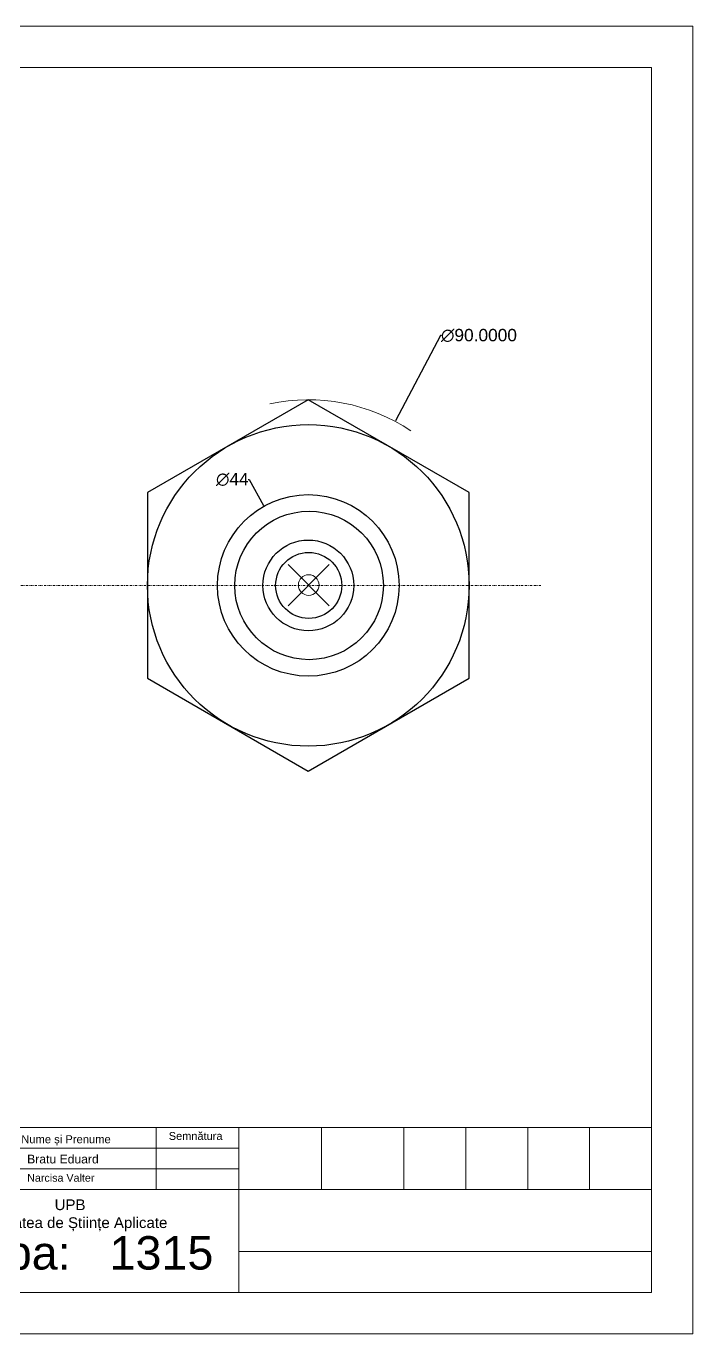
# Model space of a CAD drawing. Header units: inches. Extents: x -20 to 1819, y -457 to 307.
# Drawn here: x 1355.8 to 1517.3, y -457 to -140 of the extents above; entities that cross this region are included whole.
import ezdxf

# ---------------------------------------------------------------- set-up
doc = ezdxf.new("R2010")
doc.units = ezdxf.units.IN
doc.header["$MEASUREMENT"] = 0
doc.header["$PDMODE"] = 35
doc.header["$PDSIZE"] = 5
doc.linetypes.add('DASHDOT', pattern=[1, 0.5, -0.25, 0, -0.25])
doc.layers.get('0').update_dxf_attribs({"lineweight": 15})
doc.layers.add('AXE', color=7, linetype='DASHDOT', lineweight=15)
doc.layers.add('GROASE', color=7, linetype='Continuous', lineweight=30)
doc.styles.get("Standard").update_dxf_attribs({"font": 'arial.ttf', "height": 3})
doc.dimstyles.get("Standard").update_dxf_attribs({"dimtxt": 0.18, "dimasz": 0.18, "dimexe": 0.18, "dimexo": 0.0625, "dimgap": 0.09, "dimtad": 0, "dimtih": 1, "dimtoh": 1, "dimdec": 4, "dimzin": 0, "dimdsep": 46, "dimtxsty": 'Standard', "dimcen": 0.09, "dimadec": 0, "dimazin": 0, "dimtfac": 1, "dimtdec": 4, "dimtofl": 0, "dimtmove": 0, "dimatfit": 3, "dimfxl": 1, "dimtolj": 1, "dimtzin": 0, "dimarcsym": 0})

# ---------------------------------------------------------------- blocks, each defined once
blk = doc.blocks.new('*D58')
at = {"color": 0, "lineweight": -2, "transparency": 16777216}
for p, q in [((1409.62, -249.88), (1409.8, -249.88)), ((1409.8, -249.88), (1413.34, -256.21)), ((1424.07, -275.57), (1424.25, -275.57)), ((1424.16, -275.66), (1424.16, -275.48))]:
    blk.add_line(p, q, dxfattribs=at)
at = {"color": 0, "transparency": 16777216}
blk.add_solid([(1413.36, -256.2), (1413.31, -256.23), (1413.43, -256.37)], dxfattribs=at)
at = {"layer": 'Defpoints', "color": 0, "transparency": 16777216}
for p in [(1413.43, -256.37), (1434.89, -294.77)]:
    blk.add_point(p, dxfattribs=at)
at = {"color": 0, "transparency": 16777216, "insert": (1405.75, -249.88), "char_height": 3, "attachment_point": 5}
blk.add_mtext('\\A1;∅44', dxfattribs=at)
blk = doc.blocks.new('*D69')
at = {"color": 0, "lineweight": -2, "transparency": 16777216}
for p, q in [((1456.22, -214.99), (1445.29, -235.64)), ((1456.4, -214.99), (1456.22, -214.99)), ((1424.07, -275.57), (1424.25, -275.57)), ((1424.16, -275.66), (1424.16, -275.48))]:
    blk.add_line(p, q, dxfattribs=at)
at = {"color": 0, "transparency": 16777216}
blk.add_solid([(1445.27, -235.63), (1445.32, -235.65), (1445.21, -235.8)], dxfattribs=at)
at = {"layer": 'Defpoints', "color": 0, "transparency": 16777216}
for p in [(1445.21, -235.8), (1403.11, -315.34)]:
    blk.add_point(p, dxfattribs=at)
at = {"color": 0, "transparency": 16777216, "insert": (1465.51, -214.99), "char_height": 3, "attachment_point": 5}
blk.add_mtext('\\A1;∅90.0000', dxfattribs=at)

msp = doc.modelspace()

# ---------------------------------------------------------------- linework, layer by layer
for p, q in [((1067.32595, -140.00013), (1517.32595, -140.00013)), ((1517.32595, -140.00013), (1517.32595, -457.00013)), ((1087.32595, -150.00013), (1507.32595, -150.00013)), ((1507.32595, -150.00013), (1507.32595, -447.00013)), ((1507.32595, -407.00013), (1327.32595, -407.00013)), ((1387.32595, -407.00013), (1387.32595, -422.00013)), ((1407.32595, -407.00013), (1407.32595, -447.00013)), ((1427.32595, -407.00013), (1427.32595, -422.00013)), ((1447.32595, -407.00013), (1447.32595, -422.00013)), ((1462.32595, -407.00013), (1462.32595, -422.00013)), ((1477.32595, -407.00013), (1477.32595, -422.00013)), ((1492.32595, -407.00013), (1492.32595, -422.00013)), ((1407.32595, -412.00013), (1327.32595, -412.00013)), ((1407.32595, -417.00013), (1327.32595, -417.00013)), ((1507.32595, -422.00013), (1327.32595, -422.00013)), ((1507.32595, -437.00013), (1407.32595, -437.00013)), ((1507.32595, -447.00013), (1087.32595, -447.00013)), ((1517.32595, -457.00013), (1067.32595, -457.00013))]:
    msp.add_line(p, q)
msp.add_arc((1424.16046, -275.57156), 45, 56.4574607, 101.970462)
msp.add_point((1424.25046, -275.48156))
at = {"layer": 'AXE'}
msp.add_line((1480.52019, -275.57156), (1098.40644, -275.57156), dxfattribs=at)
msp.add_arc((1434.2301, -279.07586), 5, 0, 0, dxfattribs=at)
at = {"layer": 'GROASE'}
msp.add_lwpolyline([(1424.16046, -230.57156), (1385.18931, -253.07156), (1385.18931, -298.07156), (1424.16046, -320.57156), (1463.1316, -298.07156), (1463.1316, -253.07156)], close=True, dxfattribs=at)
for centre, radius in [((1424.16046, -275.57156), 38.9711), ((1424.16046, -275.57156), 22), ((1424.34046, -275.57156), 18), ((1424.34046, -275.57156), 18), ((1424.16046, -275.57156), 11), ((1424.25046, -275.57156), 8)]:
    msp.add_circle(centre, radius, dxfattribs=at)

# ---------------------------------------------------------------- texts
at = {"attachment_point": 1}
for s, width, gutter_width, heights, insert, char_height in [('Nume și Prenume', 506.5252726, 9.69672, [0], (1354.60944, -408.85546), 1.9393436), ('Semn{\\fArial|b0|i0|c238|p34;ă}tura', 219.0905226, 9.53384, [1.9718], (1390.3432, -408.08057), 1.9067684), ('Bratu Eduard', 631.9399621, 10.53233, [0], (1356.03892, -413.579), 2.1064665), ('Narcisa Valter', 242.0727216, 9.28479, [0], (1356.04716, -418.25703), 1.8569577), ('\\pxqc;UPB\\PFacultatea de Științe Aplicate', 2298.9383374, 13.02746, [52.66359], (216.96713, -424.40058), 2.6054924), ('Grupa:   1315', 1257.4113744, 40.4791, [0], (1332.00817, -433.31882), 8.0958206)]:
    msp.add_mtext_dynamic_manual_height_columns(s, width=width, gutter_width=gutter_width, heights=heights, dxfattribs=dict(at, insert=insert, char_height=char_height))

# ---------------------------------------------------------------- dimensions: what is measured, and where the dimension line sits
dim = msp.add_diameter_dim_2p(p1=(1403.11043, -315.34462), p2=(1445.21049, -235.7985), dimstyle='Standard')
dim.commit()
dim.dimension.update_dxf_attribs({"geometry": '*D69', "text_midpoint": (1465.5121, -214.99151), "dimtype": 163})
dim = msp.add_diameter_dim_2p(p1=(1434.89495, -294.77496), p2=(1413.42597, -256.36815), dimstyle='Standard', override={"dimdec": 0})
dim.commit()
dim.dimension.update_dxf_attribs({"geometry": '*D58', "text_midpoint": (1405.75414, -249.87916), "dimtype": 163})

doc.saveas('drawing.dxf')
